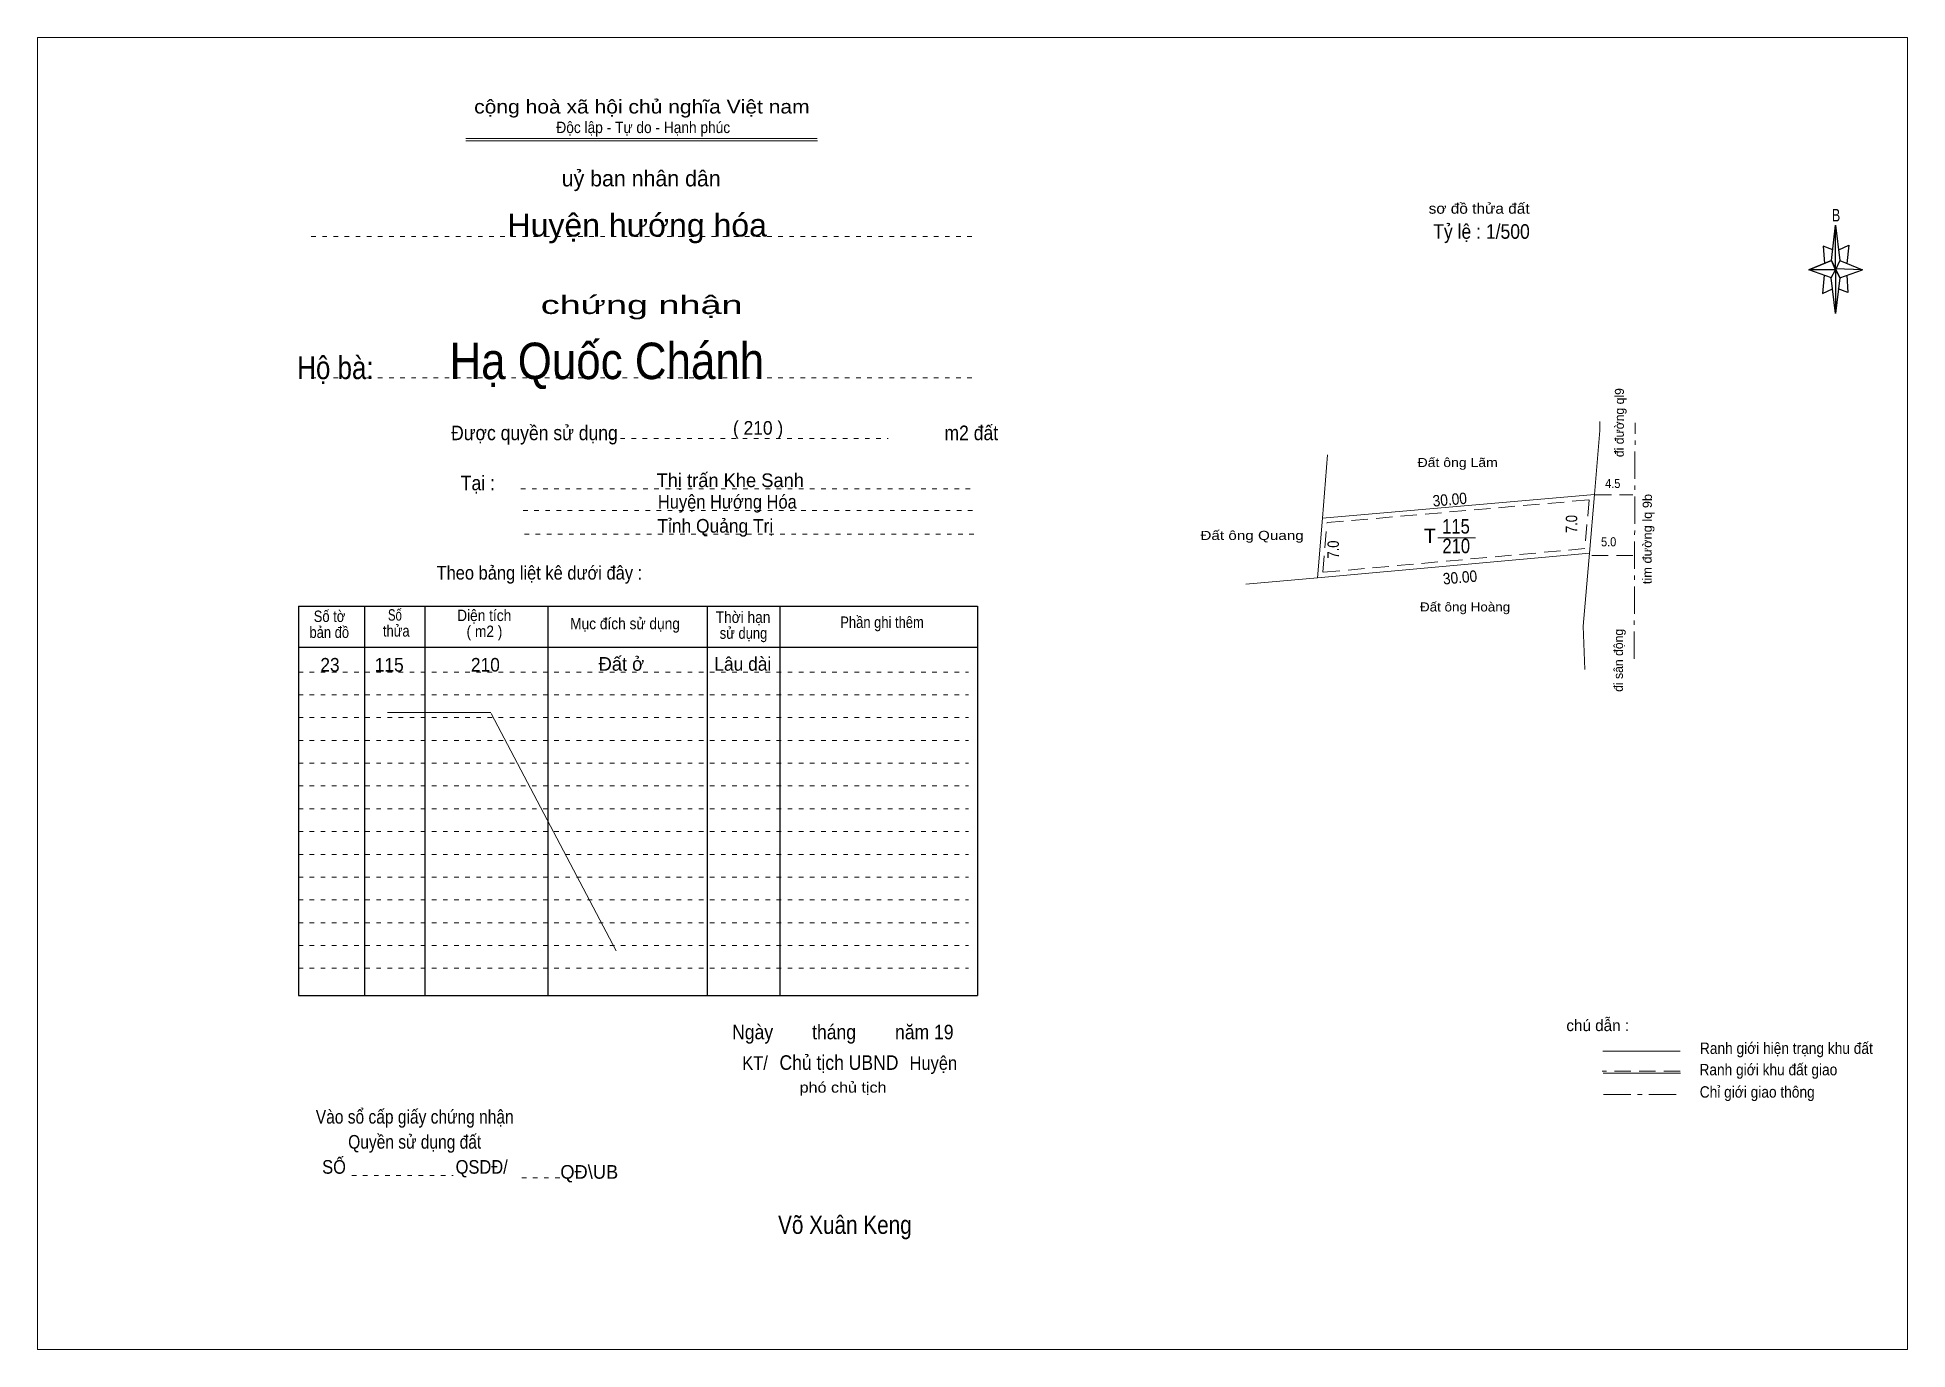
# Model space of a CAD drawing. Header units: centimetres. Extents: x -0.5 to 40.5, y 0 to 28.8.
import ezdxf
from ezdxf.enums import TextEntityAlignment as Align

# ---------------------------------------------------------------- set-up
doc = ezdxf.new("R2010")
doc.units = ezdxf.units.CM
doc.header["$LTSCALE"] = 0.12
for name, pattern in [('DOT_DASHED', [7.7, 5, -1.2, 0.3, -1.2]), ('DOTTED', [1.5, 0.3, -1.2]), ('MEDIUM_DASHED', [4.5, 3, -1.5])]:
    doc.linetypes.add(name, pattern=pattern)
for name, color, linetype, lineweight in [('1', 7, 'DOTTED', 13), ('12', 7, 'DOT_DASHED', 13), ('33', 7, 'Continuous', 13), ('34', 7, 'Continuous', 13), ('50', 7, 'Continuous', 25)]:
    doc.layers.add(name, color=color, linetype=linetype, lineweight=lineweight)

msp = doc.modelspace()

# ---------------------------------------------------------------- linework, layer by layer
at = {"layer": '1', "linetype": 'Continuous'}
for p, q in [((8.91, 26.55), (16.62, 26.55)), ((8.91, 26.5), (16.63, 26.5))]:
    msp.add_line(p, q, dxfattribs=at)
at = {"layer": '1'}
for p, q in [((5.52, 24.4), (20.02, 24.4)), ((5.52, 21.3), (20.02, 21.3)), ((12.06, 19.97), (18.18, 19.97)), ((10.12, 18.86), (20.06, 18.86)), ((10.17, 18.39), (20.11, 18.39)), ((10.2, 17.87), (20.14, 17.87)), ((5.24, 14.84), (19.94, 14.84)), ((5.24, 14.34), (19.94, 14.34)), ((5.24, 13.84), (19.94, 13.84)), ((5.24, 13.34), (19.94, 13.34)), ((5.24, 12.84), (19.94, 12.84)), ((5.24, 12.34), (19.94, 12.34)), ((5.24, 11.84), (19.94, 11.84)), ((5.24, 11.34), (19.94, 11.34)), ((5.24, 10.84), (19.94, 10.84)), ((5.24, 10.34), (19.94, 10.34)), ((5.24, 9.84), (19.94, 9.84)), ((5.24, 9.34), (19.94, 9.34)), ((5.24, 8.84), (19.94, 8.84)), ((5.24, 8.34), (19.94, 8.34)), ((6.41, 3.79), (8.63, 3.79)), ((10.14, 3.74), (11.2, 3.74))]:
    msp.add_line(p, q, dxfattribs=at)
at = {"layer": '1', "linetype": 'MEDIUM_DASHED'}
for p, q in [((33.69, 18.73), (34.52, 18.73)), ((33.62, 17.4), (34.52, 17.4))]:
    msp.add_line(p, q, dxfattribs=at)
at = {"layer": '1', "linetype": 'Continuous', "lineweight": 25}
for p, q in [((5.24, 16.29), (20.14, 16.29)), ((5.24, 16.29), (5.24, 7.74)), ((6.69, 16.29), (6.69, 7.74)), ((8.01, 16.29), (8.01, 7.74)), ((10.71, 16.29), (10.71, 7.74)), ((14.21, 16.29), (14.21, 7.74)), ((15.8, 16.29), (15.8, 7.74)), ((20.14, 16.29), (20.14, 7.74)), ((5.24, 15.39), (20.14, 15.39)), ((5.24, 7.74), (20.14, 7.74))]:
    msp.add_line(p, q, dxfattribs=at)
at = {"layer": '1', "linetype": 'Continuous'}
msp.add_lwpolyline([(-0.49, -0.03), (40.55, -0.03), (40.55, 28.77), (-0.49, 28.77)], close=True, dxfattribs=at)
at = {"layer": '12'}
msp.add_line((34.55, 15.13), (34.57, 20.31), dxfattribs=at)
at = {"layer": '33'}
msp.add_line((30.24, 17.79), (31.07, 17.79), dxfattribs=at)
at = {"layer": '34'}
for p, q in [((27.82, 19.61), (27.71, 18.22)), ((33.68, 18.74), (33.57, 17.45)), ((27.6, 16.91), (33.57, 17.45)), ((33.57, 17.45), (33.43, 15.85)), ((26.03, 16.77), (27.6, 16.91)), ((33.43, 15.85), (33.47, 14.9))]:
    msp.add_line(p, q, dxfattribs=at)
for points in [[(33.8, 20.34), (33.8, 20.14), (33.68, 18.74)], [(33.68, 18.74), (27.71, 18.22), (27.6, 16.91)]]:
    msp.add_lwpolyline(points, dxfattribs=at)
msp.add_lwpolyline([(27.71, 18.22), (33.68, 18.74), (33.57, 17.45), (27.6, 16.91)], close=True, dxfattribs=at)
at = {"layer": '34', "linetype": 'MEDIUM_DASHED'}
msp.add_lwpolyline([(27.81, 18.12), (33.56, 18.62), (33.47, 17.55), (27.72, 17.03)], close=True, dxfattribs=at)
at = {"layer": '50'}
for p, q in [((38.88, 23.87), (38.97, 24.65)), ((39.06, 23.87), (39.56, 23.67)), ((38.88, 23.49), (38.38, 23.67)), ((39.06, 23.49), (38.97, 22.71)), ((39.22, 23.55), (39.24, 23.17)), ((39.24, 23.17), (39.03, 23.25))]:
    msp.add_line(p, q, dxfattribs=at)
at = {"layer": '50', "lineweight": 13}
for p, q in [((7.19, 13.95), (9.46, 13.95)), ((9.47, 13.93), (12.21, 8.72)), ((35.56, 6.52), (33.86, 6.52)), ((35.57, 6.04), (33.87, 6.04))]:
    msp.add_line(p, q, dxfattribs=at)
at = {"layer": '50', "linetype": 'MEDIUM_DASHED', "lineweight": 13}
msp.add_line((35.56, 6.08), (33.85, 6.08), dxfattribs=at)
at = {"layer": '50', "linetype": 'DOT_DASHED', "lineweight": 13}
msp.add_line((33.88, 5.57), (35.59, 5.57), dxfattribs=at)
at = {"layer": '50'}
for points in [[(38.97, 24.65), (39.06, 23.87), (38.97, 23.67)], [(38.97, 23.67), (38.38, 23.67), (38.88, 23.87), (39.06, 23.49), (39.56, 23.67), (38.97, 23.69)], [(38.97, 23.67), (38.97, 22.71), (38.87, 23.49)]]:
    msp.add_lwpolyline(points, close=True, dxfattribs=at)
for points in [[(38.97, 23.67), (38.88, 23.87), (38.38, 23.67)], [(38.91, 24.11), (38.7, 24.19), (38.73, 23.81)], [(39.04, 24.11), (39.26, 24.21), (39.22, 23.81)], [(38.72, 23.55), (38.68, 23.15), (38.9, 23.25)], [(38.97, 23.67), (39.06, 23.49), (39.56, 23.67)]]:
    msp.add_lwpolyline(points, dxfattribs=at)

# ---------------------------------------------------------------- texts
at = {"layer": '1'}
for s, height, width, p in [('cộng hoà xã hội chủ nghĩa Việt nam', 0.3, 1.15, (12.775, 27.1)), ('Độc lập - Tự do - Hạnh phúc', 0.25, 0.9, (12.805, 26.67)), ('chứng nhận', 0.4, 1.55, (12.77, 22.7)), ('Được quyền sử dụng                                                                   m2 đất', 0.32, 0.9, (14.59, 19.93)), ('Đất ông Lãm ', 0.2, 1.15, (30.72, 19.34)), ('Tại :', 0.32, 0.9, (9.175, 18.83)), ('4.5', 0.2, 0.9, (34.08, 18.88)), ('Đất ông Quang', 0.2, 1.25, (26.165, 17.74)), ('5.0', 0.2, 0.9, (33.99, 17.6)), ('Theo bảng liệt kê dưới đây :', 0.3, 0.9, (10.525, 16.87)), ('Số tờ', 0.25, 0.85, (5.92, 15.94)), ('Số ', 0.25, 0.75, (7.39, 15.97)), ('Diện tích', 0.25, 0.9, (9.315, 15.96)), ('Mục đích sử dụng', 0.25, 0.9, (12.405, 15.78)), ('Thời hạn', 0.25, 0.9, (14.995, 15.92)), ('Phần ghi thêm', 0.25, 0.85, (18.045, 15.81)), ('Đất ông Hoàng ', 0.2, 1.1, (30.88, 16.17)), ('bản đồ', 0.25, 0.85, (5.915, 15.59)), ('thửa', 0.25, 0.85, (7.385, 15.62)), ('( m2 )', 0.25, 0.9, (9.32, 15.61)), ('sử dụng', 0.25, 0.85, (15.005, 15.57)), ('Ngày        tháng        năm 19', 0.32, 0.9, (17.185, 6.78)), ('Chủ tịch UBND', 0.32, 0.9, (17.1, 6.11)), ('Vào sổ cấp giấy chứng nhận', 0.3, 0.85, (7.79, 4.93)), ('Quyền sử dụng đất', 0.3, 0.85, (7.79, 4.38)), ('SỐ                        QSDĐ/', 0.3, 0.9, (7.795, 3.83))]:
    msp.add_text(s, height=height, dxfattribs=dict(at, width=width)).set_placement(p, align=Align.CENTER)
msp.add_text('uỷ ban nhân dân', height=0.35, dxfattribs=at).set_placement((12.76, 25.5), align=Align.CENTER)
for s, p in [('đi đường ql9', (34.3236, 20.3146)), ('đi sân động ', (34.3035, 15.1346))]:
    msp.add_text(s, height=0.2, rotation=89.779, dxfattribs=at).set_placement(p, align=Align.CENTER)
at = {"layer": '1', "width": 1.05}
msp.add_text('tim đường lq 9b', height=0.2, rotation=89.779, dxfattribs=at).set_placement((34.9344, 17.7596), align=Align.CENTER)
at = {"layer": '33', "width": 0.85}
for s, p in [('115', (30.64, 17.88)), ('210', (30.645, 17.45))]:
    msp.add_text(s, height=0.32, dxfattribs=at).set_placement(p, align=Align.CENTER)
at = {"layer": '33'}
msp.add_text('T', height=0.32, dxfattribs=at).set_placement((30.2, 17.67), align=Align.RIGHT)
at = {"layer": '34'}
for s, height, width, p in [('Huyện hướng hóa ', 0.5, 1.05, (12.77, 24.4)), ('Hạ Quốc Chánh', 0.8, 0.9, (12.005, 21.27)), ('Hộ bà:', 0.5, 0.85, (6.05, 21.27)), ('( 210 )', 0.3, 0.95, (15.325, 20.05)), ('Huyện Hướng Hóa ', 0.3, 0.9, (14.7, 18.43)), ('Tỉnh Quảng Trị ', 0.3, 0.95, (14.44, 17.9)), ('Lâu dài', 0.3, 0.95, (14.99, 14.87)), ('23', 0.3, 0.95, (5.93, 14.85)), ('115', 0.3, 0.95, (7.23, 14.85)), ('210', 0.3, 0.95, (9.34, 14.85))]:
    msp.add_text(s, height=height, dxfattribs=dict(at, width=width)).set_placement(p, align=Align.CENTER)
for s, p in [('Thị trấn Khe Sanh ', (14.77, 18.9)), ('Đất ở', (12.325, 14.87))]:
    msp.add_text(s, height=0.3, dxfattribs=at).set_placement(p, align=Align.CENTER)
at = {"layer": '50'}
for s, height, width, p in [('sơ đồ thửa đất ', 0.23, 1.1, (31.195, 24.9)), ('B', 0.2756, 0.75, (38.98, 24.73)), ('Ranh giới hiện trạng khu đất', 0.25, 0.9, (37.89, 6.46)), ('KT/                               Huyện ', 0.3, 0.9, (17.385, 6.11)), ('Ranh giới khu đất giao', 0.25, 0.9, (37.495, 5.99)), ('phó chủ tịch', 0.23, 1.15, (17.19, 5.61)), ('Chỉ giới giao thông', 0.25, 0.9, (37.25, 5.5)), ('Võ Xuân Keng', 0.4, 0.85, (17.23, 2.51))]:
    msp.add_text(s, height=height, dxfattribs=dict(at, width=width)).set_placement(p, align=Align.CENTER)
at = {"layer": '50', "width": 0.9}
msp.add_text('Tỷ lệ : 1/500', height=0.32, dxfattribs=at).set_placement((30.14, 24.35))
at = {"layer": '50'}
for s, rotation, width, p in [('30.00', 4.99, 0.9, (30.5141, 18.5027)), ('7.0', 90, 0.85, (33.3, 18.09)), ('7.0', 90, 0.85, (28.07, 17.53)), ('30.00', 5.106, 0.9, (30.7389, 16.7939))]:
    msp.add_text(s, height=0.25, rotation=rotation, dxfattribs=dict(at, width=width)).set_placement(p, align=Align.CENTER)
for s, height, p in [('chú dẫn :', 0.25, (33.75, 6.96)), ('QĐ\\UB', 0.3, (11.62, 3.72))]:
    msp.add_text(s, height=height, dxfattribs=at).set_placement(p, align=Align.CENTER)

doc.saveas('drawing.dxf')
